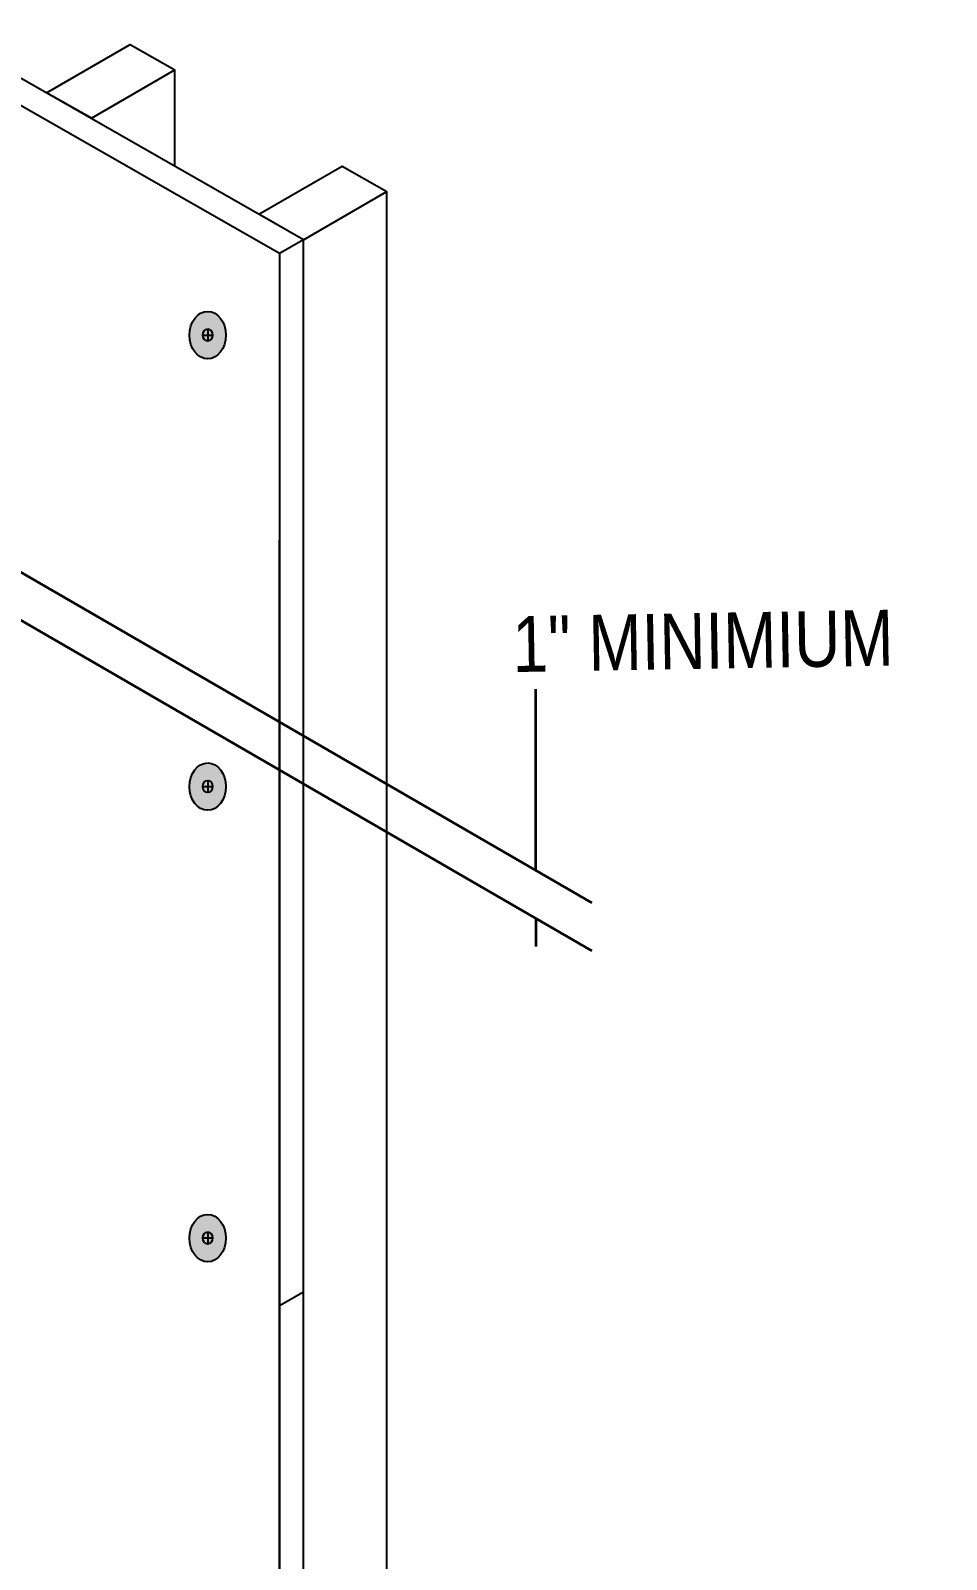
# Model space of a CAD drawing. Header units: inches. Extents: x -26 to 76, y -16 to 22.
# Drawn here: x 48.701 to 51.268, y -4.9 to -0.617 of the extents above; entities that cross this region are included whole.
import ezdxf

# ---------------------------------------------------------------- set-up
doc = ezdxf.new("R2010")
doc.units = ezdxf.units.IN
doc.header["$MEASUREMENT"] = 0
for name, color, linetype, lineweight in [('.ATI-TEXT_2', 7, 'Continuous', 0), ('G-ANNO-TTLB', 7, 'Continuous', 0), ('TYVEK', 7, 'Continuous', 0)]:
    doc.layers.add(name, color=color, linetype=linetype, lineweight=lineweight)

msp = doc.modelspace()

# ---------------------------------------------------------------- hatches: boundary and pattern name
at = {"layer": 'G-ANNO-TTLB', "true_color": 0xff00ff, "transparency": 33554687}
h = msp.add_hatch(color=6, dxfattribs=at)
edge = h.paths.add_edge_path()
edge.add_spline(control_points=[(71.2273, -15.1345), (71.2273, -15.1345), (30.5273, -15.1345), (30.5273, -15.1345), (30.5273, -15.1345), (30.5273, 19.0008), (30.5273, 19.0008), (30.5273, 19.0008), (71.2273, 19.0008), (71.2273, 19.0008), (71.2273, 19.0008), (71.2273, -15.1345), (71.2273, -15.1345)], knot_values=[0, 0, 0, 0, 1, 1, 1, 2, 2, 2, 3, 3, 3, 4, 4, 4, 4], degree=3, periodic=0)
edge = h.paths.add_edge_path()
edge.add_spline(control_points=[(30.6523, 18.8757), (30.6523, 18.8757), (30.6523, -15.0095), (30.6523, -15.0095), (30.6523, -15.0095), (71.1023, -15.0095), (71.1023, -15.0095), (71.1023, -15.0095), (71.1023, 18.8757), (71.1023, 18.8757), (71.1023, 18.8757), (30.6523, 18.8757), (30.6523, 18.8757)], knot_values=[0, 0, 0, 0, 1, 1, 1, 2, 2, 2, 3, 3, 3, 4, 4, 4, 4], degree=3, periodic=0)
edge.add_line((30.6523, 18.8757), (30.6523, 18.8757))
at = {"layer": 'TYVEK', "true_color": 0x003b71, "transparency": 33554687}
h = msp.add_hatch(color=156, dxfattribs=at)
h.dxf.hatch_style = 2
edge = h.paths.add_edge_path()
edge.add_ellipse((49.1973, -1.4706), major_axis=(0, 0.0664), ratio=0.766948, start_angle=0, end_angle=360)
h = msp.add_hatch(color=156, dxfattribs=at)
h.dxf.hatch_style = 2
edge = h.paths.add_edge_path()
edge.add_ellipse((49.1973, -2.7352), major_axis=(0, 0.0664), ratio=0.766948, start_angle=0, end_angle=360)
h = msp.add_hatch(color=156, dxfattribs=at)
h.dxf.hatch_style = 2
edge = h.paths.add_edge_path()
edge.add_ellipse((49.1973, -4.0001), major_axis=(0, 0.0664), ratio=0.766948, start_angle=0, end_angle=360)

# ---------------------------------------------------------------- linework, layer by layer
at = {"layer": '.ATI-TEXT_2', "color": 1, "lineweight": 35, "true_color": 0xff0000}
for p, q in [((48.2802, -1.9078), (50.2737, -3.061)), ((48.3581, -2.0871), (50.2737, -3.1952)), ((50.1174, -2.9706), (50.1174, -2.4625)), ((50.1174, -3.1048), (50.1174, -3.183))]:
    msp.add_line(p, q, dxfattribs=at)
at = {"layer": 'G-ANNO-TTLB'}
for points in [[(71.2273, -15.1345), (71.2273, -15.1345), (30.5273, -15.1345), (30.5273, -15.1345), (30.5273, -15.1345), (30.5273, 19.0008), (30.5273, 19.0008), (30.5273, 19.0008), (71.2273, 19.0008), (71.2273, 19.0008), (71.2273, 19.0008), (71.2273, -15.1345), (71.2273, -15.1345)], [(30.6523, 18.8757), (30.6523, 18.8757), (30.6523, -15.0095), (30.6523, -15.0095), (30.6523, -15.0095), (71.1023, -15.0095), (71.1023, -15.0095), (71.1023, -15.0095), (71.1023, 18.8757), (71.1023, 18.8757), (71.1023, 18.8757), (30.6523, 18.8757), (30.6523, 18.8757)]]:
    msp.add_open_spline(points, degree=3, knots=[0, 0, 0, 0, 1, 1, 1, 2, 2, 2, 3, 3, 3, 4, 4, 4, 4], dxfattribs=at)
at = {"layer": 'TYVEK', "color": 2, "lineweight": 25, "true_color": 0xffff00}
for p, q in [((49.4658, -1.2036), (45.7315, 0.9288)), ((49.4658, -1.2036), (49.399, -1.2423)), ((49.4658, -7.0993), (49.4658, -1.2036)), ((49.4658, -4.1515), (49.399, -4.1901))]:
    msp.add_line(p, q, dxfattribs=at)
at = {"layer": 'TYVEK', "color": 18, "lineweight": 25, "true_color": 0x000000}
for q in [(45.6647, 0.8901), (49.399, -7.138)]:
    msp.add_line((49.399, -1.2423), q, dxfattribs=at)
at = {"layer": 'TYVEK', "color": 33, "lineweight": 25, "true_color": 0xcc9966}
for p, q in [((48.8717, -0.8629), (49.1051, -0.7278)), ((49.1051, -0.9977), (49.1051, -0.7278)), ((49.4658, -1.2036), (49.6992, -1.0686)), ((49.6992, -6.9643), (49.6992, -1.0686))]:
    msp.add_line(p, q, dxfattribs=at)
at = {"layer": 'TYVEK', "color": 252, "lineweight": 25, "true_color": 0x848484}
for p, q in [((49.1973, -1.453), (49.1973, -1.4873)), ((49.1838, -1.4702), (49.2108, -1.4702)), ((49.399, -7.138), (49.399, -2.0449)), ((49.1838, -2.7348), (49.2108, -2.7348)), ((49.1973, -2.7176), (49.1973, -2.7519)), ((49.1973, -3.9826), (49.1973, -4.0169)), ((49.1838, -3.9997), (49.2108, -3.9997))]:
    msp.add_line(p, q, dxfattribs=at)
at = {"layer": 'TYVEK', "color": 33, "lineweight": 25, "true_color": 0xcc9966}
for points in [[(48.8718, -0.8629), (48.7451, -0.7921), (48.9801, -0.6561), (49.1051, -0.7278)], [(49.4658, -1.2036), (49.3408, -1.1319), (49.5742, -0.9969), (49.6992, -1.0686)]]:
    msp.add_lwpolyline(points, dxfattribs=at)
at = {"layer": 'TYVEK', "color": 18, "lineweight": 25, "true_color": 0x000000}
for centre in [(49.1973, -1.4706), (49.1973, -2.7352), (49.1973, -4.0001)]:
    msp.add_ellipse(centre, major_axis=(0, 0.0664), ratio=0.766948, dxfattribs=at)
at = {"layer": 'TYVEK', "color": 252, "lineweight": 25, "true_color": 0x848484}
for centre in [(49.1973, -1.4702), (49.1973, -2.7348), (49.1973, -3.9997)]:
    msp.add_ellipse(centre, major_axis=(0, 0.0171), ratio=0.788846, dxfattribs=at)

# ---------------------------------------------------------------- texts
at = {"layer": '.ATI-TEXT_2', "insert": (50.0531, -2.4167), "char_height": 0.2, "attachment_point": 7, "rotation": 0.9999}
msp.add_mtext('\\C1;\\c255;\\FArial Narrow|b0|i0|c1;\\H0.156298;\\W1.000002;1" MINIMIUM', dxfattribs=at)

doc.saveas('drawing.dxf')
